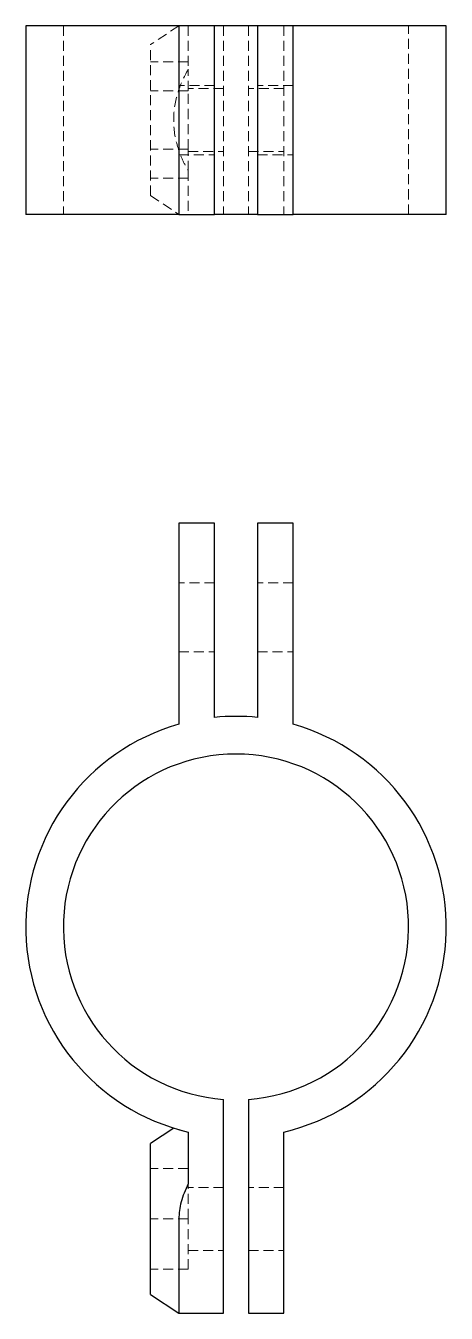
# Model space of a CAD drawing. Header units: millimetres. Extents: x 56 to 235, y 7 to 170.
# Drawn here: x 56.3 to 109.7, y 7 to 169.9 of the extents above.
import ezdxf

# ---------------------------------------------------------------- set-up
doc = ezdxf.new("R2010")
doc.units = ezdxf.units.MM
doc.linetypes.add('HIDDEN', pattern=[1.905, 1.27, -0.635])

msp = doc.modelspace()

# ---------------------------------------------------------------- linework, layer by layer
at = {"color": 7, "linetype": 'Continuous', "lineweight": 25}
for p, q in [((56.35, 169.94), (56.35, 146.06)), ((75.76, 169.94), (56.35, 169.94)), ((80.29, 169.94), (75.76, 169.94)), ((75.76, 169.94), (75.76, 146.06)), ((80.29, 146.06), (80.29, 169.94)), ((85.71, 169.94), (80.29, 169.94)), ((85.71, 169.94), (85.71, 146.06)), ((90.24, 169.94), (85.71, 169.94)), ((90.24, 146.06), (90.24, 169.94)), ((109.65, 169.94), (90.24, 169.94)), ((109.65, 146.06), (109.65, 169.94)), ((75.76, 146.06), (56.35, 146.06)), ((75.76, 146.06), (80.29, 146.06)), ((85.71, 146.06), (80.29, 146.06)), ((85.71, 146.06), (90.24, 146.06)), ((109.65, 146.06), (90.24, 146.06)), ((80.29, 107), (75.76, 107)), ((75.76, 107), (75.76, 95.06)), ((80.29, 95.06), (80.29, 107)), ((90.24, 107), (85.71, 107)), ((85.71, 107), (85.71, 95.06)), ((90.24, 95.06), (90.24, 107)), ((75.76, 95.06), (75.76, 81.54)), ((80.29, 82.4), (80.29, 95.06)), ((85.71, 95.06), (85.71, 82.4)), ((90.24, 81.54), (90.24, 95.06)), ((81.41, 18.94), (81.41, 34.06)), ((84.59, 34.06), (84.59, 18.94)), ((75.1, 30.43), (72.18, 28.48)), ((76.95, 29.93), (76.95, 23.37)), ((89.05, 18.94), (89.05, 29.93)), ((72.18, 9.39), (72.18, 28.48)), ((75.76, 18.94), (75.76, 7)), ((81.41, 7), (81.41, 18.94)), ((84.59, 18.94), (84.59, 7)), ((89.05, 7), (89.05, 18.94)), ((72.18, 9.39), (75.76, 7)), ((75.76, 7), (81.41, 7)), ((84.59, 7), (89.05, 7))]:
    msp.add_line(p, q, dxfattribs=at)
at = {"color": 7, "linetype": 'HIDDEN', "lineweight": 18}
for p, q in [((61.12, 169.94), (61.12, 146.06)), ((75.76, 169.94), (72.18, 167.55)), ((76.95, 169.94), (76.95, 164.42)), ((81.41, 169.94), (81.41, 146.06)), ((84.59, 169.94), (84.59, 146.06)), ((89.05, 169.94), (89.05, 146.06)), ((104.88, 146.06), (104.88, 169.94)), ((72.18, 148.45), (72.18, 167.55)), ((76.95, 165.35), (72.18, 165.35)), ((76.95, 161.68), (76.95, 164.42)), ((76.95, 161.68), (72.18, 161.68)), ((80.29, 162.38), (75.76, 162.38)), ((81.41, 161.98), (76.95, 161.98)), ((76.95, 154.32), (76.95, 161.68)), ((89.05, 161.98), (84.59, 161.98)), ((90.24, 162.38), (85.71, 162.38)), ((76.95, 154.32), (72.18, 154.32)), ((75.76, 153.62), (80.29, 153.62)), ((76.95, 151.58), (76.95, 154.32)), ((76.95, 154.02), (81.41, 154.02)), ((84.59, 154.02), (89.05, 154.02)), ((85.71, 153.62), (90.24, 153.62)), ((76.95, 151.58), (76.95, 146.06)), ((76.95, 150.65), (72.18, 150.65)), ((72.18, 148.45), (75.76, 146.06)), ((80.29, 99.44), (75.76, 99.44)), ((90.24, 99.44), (85.71, 99.44)), ((75.76, 90.69), (80.29, 90.69)), ((85.71, 90.69), (90.24, 90.69)), ((76.95, 25.3), (72.18, 25.3)), ((76.95, 18.94), (76.95, 23.37)), ((81.41, 22.91), (76.95, 22.91)), ((89.05, 22.91), (84.59, 22.91)), ((76.95, 18.94), (72.18, 18.94)), ((76.95, 12.57), (76.95, 18.94)), ((76.95, 14.96), (81.41, 14.96)), ((84.59, 14.96), (89.05, 14.96)), ((76.95, 12.57), (72.18, 12.57))]:
    msp.add_line(p, q, dxfattribs=at)
at = {"color": 7, "linetype": 'Continuous', "lineweight": 25}
for radius, start, end in [(26.65, 105.762, 256.8874), (26.65, 84.1749, 95.8251), (26.65, 283.1126, 74.238), (21.88, 274.1706, 265.8294)]:
    msp.add_arc((83, 55.89), radius, start, end, dxfattribs=at)
at = {"color": 7, "linetype": 'HIDDEN', "lineweight": 18}
for points, knots in [([(76.95, 164.42), (76.39, 163.45), (75.92, 162.43), (75.44, 160.81), (75.31, 160.25), (75.14, 159.13), (75.1, 158.57), (75.1, 156.86), (75.27, 155.75), (75.76, 154.13), (75.95, 153.59), (76.41, 152.56), (76.67, 152.06), (76.95, 151.58)], [0, 0, 0, 0, 0.25, 0.25, 0.375, 0.375, 0.5, 0.5, 0.75, 0.75, 0.875, 0.875, 1, 1, 1, 1]), ([(76.2, 30.12), (76.14, 30.13), (75.93, 30.18), (75.68, 30.26), (75.36, 30.35), (75.14, 30.42), (75.11, 30.42), (75.1, 30.43)], [0, 0, 0, 0, 0.0671768, 0.2738334, 0.4804501, 0.738388, 1, 1, 1, 1])]:
    msp.add_open_spline(points, degree=3, knots=knots, dxfattribs=at)
at = {"color": 7, "linetype": 'Continuous', "lineweight": 25}
msp.add_open_spline([(76.95, 23.37), (76.54, 22.58), (76.25, 21.83), (75.85, 20.36), (75.76, 19.65), (75.76, 18.94)], degree=3, knots=[0, 0, 0, 0, 0.5, 0.5, 1, 1, 1, 1], dxfattribs=at)

doc.saveas('drawing.dxf')
